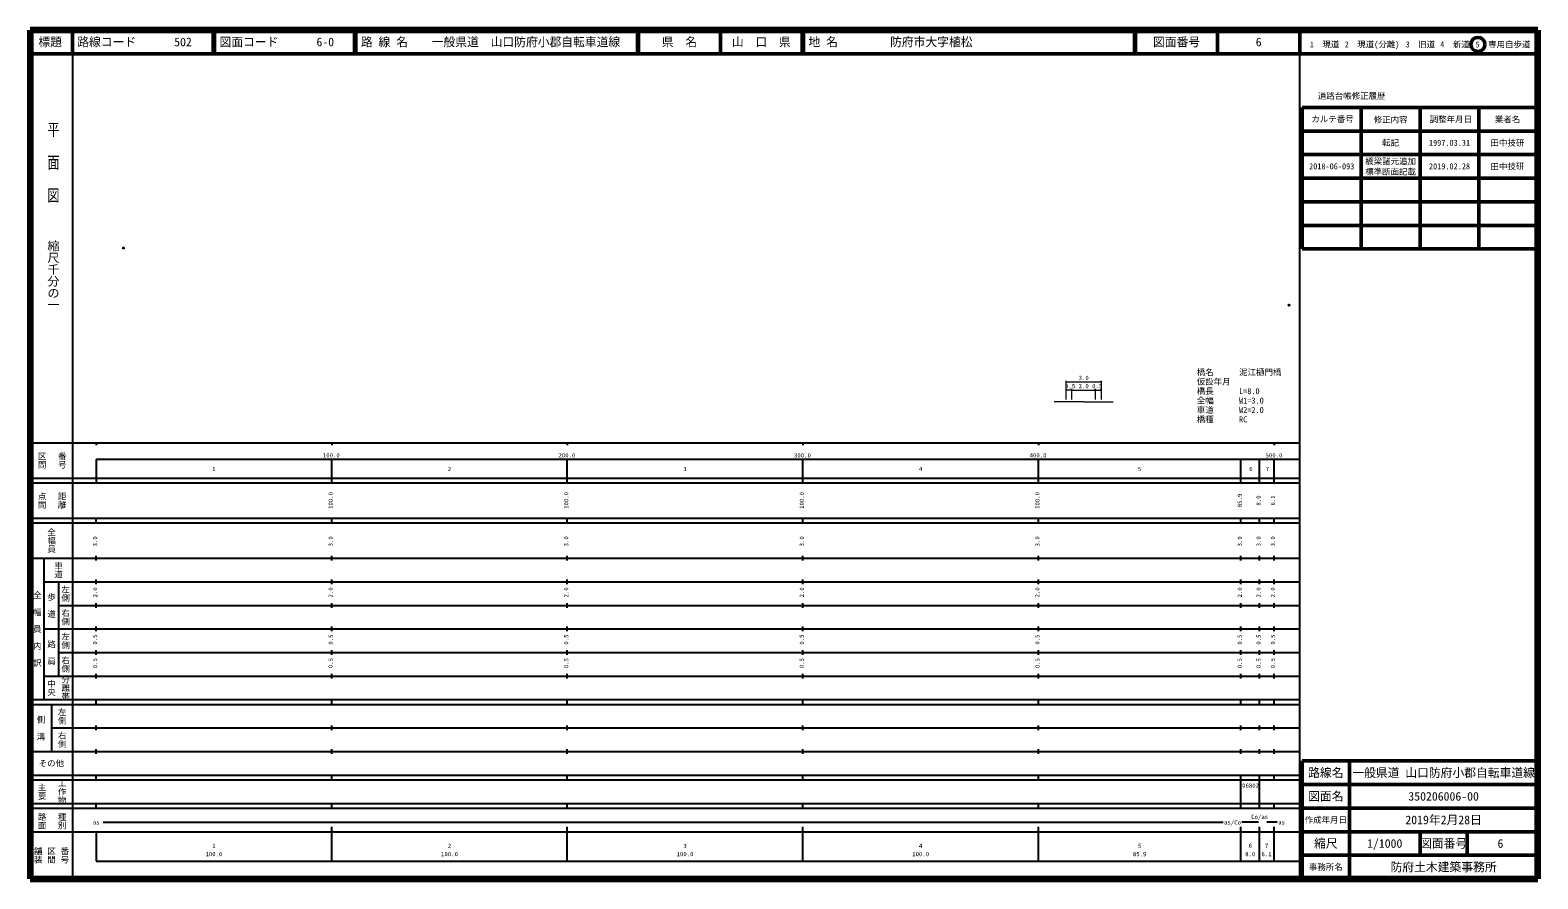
# Model space of a CAD drawing. Units: millimetres on the paper, with parts at other scales. Extents: x 40 to 680, y 20 to 380.
import ezdxf
from ezdxf.enums import TextEntityAlignment as Align

# ---------------------------------------------------------------- set-up
doc = ezdxf.new("R2010")
doc.units = ezdxf.units.MM
doc.header["$PDMODE"] = 32
doc.header["$PDSIZE"] = 0.5
doc.layers.add('M-OTRS', color=6, linetype='Continuous')
doc.layers.add('M-TTL-TXT', color=7, linetype='Continuous')
for name, color, linetype, lineweight in [('M-STR-HTXT', 7, 'Continuous', 13), ('M-TTL', 2, 'Continuous', 140), ('M-TTL-BAND', 7, 'Continuous', 25), ('M-TTL-FRAM', 2, 'Continuous', 50), ('M-TTL-LINE', 7, 'Continuous', 50)]:
    doc.layers.add(name, color=color, linetype=linetype, lineweight=lineweight)
doc.styles.add('@ＭＳ ゴシック', font='')
doc.styles.add('ＭＳ ゴシック', font='')
doc.styles.get('@ＭＳ ゴシック').set_extended_font_data('@MS Gothic')
doc.styles.get('ＭＳ ゴシック').set_extended_font_data('MS Gothic')

msp = doc.modelspace()

# ---------------------------------------------------------------- linework, layer by layer
at = {"layer": 'M-OTRS'}
for p in [(79.624, 287.625), (574.335, 263.374)]:
    msp.add_point(p, dxfattribs=at)
at = {"layer": 'M-STR-HTXT'}
for p, q in [((479.713, 223.299), (479.713, 231.299)), ((479.713, 230.799), (480.213, 230.882)), ((479.713, 230.799), (494.713, 230.799)), ((494.713, 230.799), (494.213, 230.882)), ((494.713, 223.299), (494.713, 231.299)), ((479.713, 227.299), (480.213, 227.382)), ((482.213, 227.299), (479.713, 227.299)), ((482.213, 227.299), (481.713, 227.382)), ((482.213, 223.299), (482.213, 227.799)), ((482.213, 227.299), (482.713, 227.382)), ((482.213, 227.299), (492.213, 227.299)), ((492.213, 227.299), (491.713, 227.382)), ((492.213, 223.299), (492.213, 227.799)), ((492.213, 227.299), (492.713, 227.382)), ((492.213, 227.299), (494.713, 227.299)), ((494.713, 227.299), (494.213, 227.382)), ((479.713, 222.299), (474.713, 222.299)), ((482.213, 222.299), (479.713, 222.299)), ((487.213, 222.299), (482.213, 222.299)), ((487.213, 222.299), (492.213, 222.299)), ((492.213, 222.299), (494.713, 222.299)), ((494.713, 222.299), (499.713, 222.299))]:
    msp.add_line(p, q, dxfattribs=at)
at = {"layer": 'M-TTL'}
for p, q in [((40, 380), (40, 20)), ((680, 380), (40, 380)), ((680, 20), (680, 380)), ((40, 20), (680, 20))]:
    msp.add_line(p, q, dxfattribs=at)
at = {"layer": 'M-TTL-BAND'}
for p, q in [((58, 370), (58, 20)), ((579, 20), (579, 370)), ((40, 205), (579, 205)), ((68, 205), (68, 204)), ((168, 205), (168, 204)), ((268, 205), (268, 204)), ((368, 205), (368, 204)), ((468, 205), (468, 204)), ((568, 205), (568, 204)), ((68, 198), (579, 198)), ((68, 198), (68, 188)), ((168, 188), (168, 198)), ((268, 188), (268, 198)), ((368, 188), (368, 198)), ((468, 188), (468, 198)), ((553.9, 188), (553.9, 198)), ((561.9, 188), (561.9, 198)), ((568, 188), (568, 198)), ((40, 190), (579, 190)), ((40, 188), (579, 188)), ((40, 173), (579, 173)), ((68, 171), (68, 173)), ((168, 171), (168, 173)), ((268, 171), (268, 173)), ((368, 171), (368, 173)), ((468, 171), (468, 173)), ((553.9, 171), (553.9, 173)), ((561.9, 171), (561.9, 173)), ((568, 171), (568, 173)), ((40, 171), (579, 171)), ((40, 156), (579, 156)), ((46, 96), (46, 156)), ((68, 155), (68, 157)), ((168, 155), (168, 157)), ((268, 155), (268, 157)), ((368, 155), (368, 157)), ((468, 155), (468, 157)), ((553.9, 155), (553.9, 157)), ((561.9, 155), (561.9, 157)), ((568, 155), (568, 157)), ((46, 146), (579, 146)), ((52, 146), (52, 106)), ((68, 145), (68, 147)), ((168, 145), (168, 147)), ((268, 145), (268, 147)), ((368, 145), (368, 147)), ((468, 145), (468, 147)), ((553.9, 145), (553.9, 147)), ((561.9, 145), (561.9, 147)), ((568, 145), (568, 147)), ((52, 136), (579, 136)), ((68, 135), (68, 137)), ((168, 135), (168, 137)), ((268, 135), (268, 137)), ((368, 135), (368, 137)), ((468, 135), (468, 137)), ((553.9, 135), (553.9, 137)), ((561.9, 135), (561.9, 137)), ((568, 135), (568, 137)), ((46, 126), (579, 126)), ((68, 125), (68, 127)), ((168, 125), (168, 127)), ((268, 125), (268, 127)), ((368, 125), (368, 127)), ((468, 125), (468, 127)), ((553.9, 125), (553.9, 127)), ((561.9, 125), (561.9, 127)), ((568, 125), (568, 127)), ((52, 116), (579, 116)), ((68, 115), (68, 117)), ((168, 115), (168, 117)), ((268, 115), (268, 117)), ((368, 115), (368, 117)), ((468, 115), (468, 117)), ((553.9, 115), (553.9, 117)), ((561.9, 115), (561.9, 117)), ((568, 115), (568, 117)), ((46, 106), (579, 106)), ((68, 105), (68, 107)), ((168, 105), (168, 107)), ((268, 105), (268, 107)), ((368, 105), (368, 107)), ((468, 105), (468, 107)), ((553.9, 105), (553.9, 107)), ((561.9, 105), (561.9, 107)), ((568, 105), (568, 107)), ((40, 96), (579, 96)), ((68, 94), (68, 96)), ((168, 94), (168, 96)), ((268, 94), (268, 96)), ((368, 94), (368, 96)), ((468, 94), (468, 96)), ((553.9, 94), (553.9, 96)), ((561.9, 94), (561.9, 96)), ((568, 94), (568, 96)), ((40, 94), (579, 94)), ((49, 94), (49, 74)), ((49, 84), (579, 84)), ((68, 83), (68, 85)), ((168, 83), (168, 85)), ((268, 83), (268, 85)), ((368, 83), (368, 85)), ((468, 83), (468, 85)), ((553.9, 83), (553.9, 85)), ((561.9, 83), (561.9, 85)), ((568, 83), (568, 85)), ((40, 74), (579, 74)), ((68, 73), (68, 75)), ((168, 73), (168, 75)), ((268, 73), (268, 75)), ((368, 73), (368, 75)), ((468, 73), (468, 75)), ((553.9, 73), (553.9, 75)), ((561.9, 73), (561.9, 75)), ((568, 73), (568, 75)), ((40, 64), (579, 64)), ((68, 62), (68, 64)), ((168, 62), (168, 64)), ((268, 62), (268, 64)), ((368, 62), (368, 64)), ((468, 62), (468, 64)), ((553.9, 62), (553.9, 64)), ((561.9, 62), (561.9, 64)), ((568, 62), (568, 64)), ((40, 62), (579, 62)), ((553.9, 52), (553.9, 62)), ((561.9, 52), (561.9, 62)), ((40, 52), (579, 52)), ((68, 50), (68, 52)), ((168, 50), (168, 52)), ((268, 50), (268, 52)), ((368, 50), (368, 52)), ((468, 50), (468, 52)), ((553.9, 50), (553.9, 52)), ((561.9, 50), (561.9, 52)), ((568, 50), (568, 52)), ((40, 50), (579, 50)), ((40, 40), (579, 40)), ((68, 40), (68, 27.5)), ((71, 44), (546.4, 44)), ((168, 27.5), (168, 42)), ((268, 27.5), (268, 42)), ((368, 27.5), (368, 42)), ((468, 27.5), (468, 42)), ((553.9, 27.5), (553.9, 42)), ((561.4, 44), (554.4, 44)), ((561.9, 27.5), (561.9, 42)), ((569.4, 44), (565, 44)), ((568, 27.5), (568, 42)), ((68, 27.5), (579, 27.5))]:
    msp.add_line(p, q, dxfattribs=at)
at = {"layer": 'M-TTL-FRAM'}
for p, q in [((580, 347.197), (580, 287.197)), ((580, 347.197), (680, 347.197)), ((580, 287.197), (680, 287.197)), ((680, 70), (580, 70)), ((580, 70), (580, 20))]:
    msp.add_line(p, q, dxfattribs=at)
at = {"layer": 'M-TTL-LINE'}
for p, q in [((58, 380), (58, 370)), ((117.75, 380), (117.75, 370)), ((118.25, 380), (118.25, 370)), ((177.75, 380), (177.75, 370)), ((178.25, 380), (178.25, 370)), ((297.75, 380), (297.75, 370)), ((298.25, 380), (298.25, 370)), ((333, 380), (333, 370)), ((367.75, 380), (367.75, 370)), ((368.25, 380), (368.25, 370)), ((508.747, 380), (508.747, 370)), ((509.247, 380), (509.247, 370)), ((543.997, 380), (543.997, 370)), ((579, 380), (579, 370)), ((40, 370), (680, 370)), ((605, 347.197), (605, 287.197)), ((630, 347.197), (630, 287.197)), ((655, 347.197), (655, 287.197)), ((580, 337.197), (680, 337.197)), ((580, 327.197), (680, 327.197)), ((580, 317.197), (680, 317.197)), ((580, 307.197), (680, 307.197)), ((580, 297.197), (680, 297.197)), ((600, 70), (600, 20)), ((680, 60), (580, 60)), ((680, 50), (580, 50)), ((680, 40), (580, 40)), ((630, 40), (630, 30)), ((650, 40), (650, 30)), ((680, 30), (580, 30))]:
    msp.add_line(p, q, dxfattribs=at)
msp.add_circle((654.565, 373.958), 3, dxfattribs=at)

# ---------------------------------------------------------------- texts
at = {"layer": 'M-STR-HTXT', "style": 'ＭＳ ゴシック'}
for s, p in [('3.0', (487.213, 231.049)), ('0.5', (481.463, 227.549)), ('2.0', (487.213, 227.549)), ('0.5', (492.963, 227.549))]:
    msp.add_text(s, height=1.833, dxfattribs=at).set_placement(p, align=Align.BOTTOM_CENTER)
for s, p in [('仮設年月\u3000', (535.223, 232.182)), ('橋名\u3000\u3000\u3000泥江樋門橋', (535.223, 236.182)), ('橋長\u3000\u3000\u3000L=8.0', (535.223, 228.182)), ('全幅\u3000\u3000\u3000W1=3.0', (535.223, 224.182)), ('車道\u3000\u3000\u3000W2=2.0', (535.223, 220.182)), ('橋種\u3000\u3000\u3000RC', (535.223, 216.182))]:
    msp.add_text(s, height=2.566, dxfattribs=at).set_placement(p, align=Align.TOP_LEFT)
at = {"layer": 'M-TTL-BAND', "style": '@ＭＳ ゴシック', "width": 1.4}
msp.add_text('平  面  図', height=3.666, rotation=270, dxfattribs=at).set_placement((49.777, 306.475), align=Align.MIDDLE_RIGHT)
at = {"layer": 'M-TTL-BAND', "style": '@ＭＳ ゴシック'}
msp.add_text('縮尺千分の一', height=3.666, rotation=270, dxfattribs=at).set_placement((49.777, 261.03), align=Align.MIDDLE_RIGHT)
for s, p in [('区間', (45, 197.5)), ('番号', (53.5, 197.5)), ('点間', (45, 180.5)), ('距離', (53.5, 180.5)), ('全幅員', (49, 163.5)), ('車道', (52, 151)), ('全\u3000幅\u3000員\u3000内\u3000訳', (43, 126)), ('歩\u3000道', (49, 136)), ('左側', (55, 141)), ('右側', (55, 131)), ('左側', (55, 121)), ('路\u3000肩', (49, 116)), ('右側', (55, 111)), ('中央', (49, 101)), ('分離帯', (55, 101)), ('左側', (53.5, 89)), ('側\u3000溝', (44.5, 84)), ('右側', (53.5, 79)), ('主要', (45, 57)), ('工作物', (53.5, 57)), ('路面', (45, 44.5)), ('種別', (53.5, 44.5)), ('舗装', (43.333, 30)), ('区間', (49, 30)), ('番号', (54.667, 30))]:
    msp.add_text(s, height=2.566, rotation=270, dxfattribs=at).set_placement(p, align=Align.MIDDLE_CENTER)
at = {"layer": 'M-TTL-BAND', "style": 'ＭＳ ゴシック'}
for s, p in [('100.0', (167.844, 198.195)), ('200.0', (267.844, 198.195)), ('300.0', (367.844, 198.195)), ('400.0', (467.844, 198.195)), ('500.0', (568, 198.195)), ('1', (118, 192.405)), ('2', (218, 192.405)), ('3', (318, 192.405)), ('4', (418, 192.405)), ('5', (510.927, 192.405)), ('6', (558.175, 192.405)), ('7', (565.204, 192.405)), ('as/Co', (550.375, 42.5)), ('Co/as', (561.9, 44.845)), ('as', (68, 42.5)), ('as', (571.185, 42.5)), ('1', (118, 32.523)), ('2', (218, 32.523)), ('3', (318, 32.523)), ('4', (418, 32.523)), ('5', (510.937, 32.523)), ('6', (557.914, 32.523)), ('7', (564.842, 32.523)), ('100.0', (118, 29.033)), ('100.0', (218, 29.033)), ('100.0', (318, 29.033)), ('100.0', (418, 29.033)), ('85.9', (510.937, 29.033)), ('8.0', (557.914, 29.033)), ('6.1', (564.842, 29.033))]:
    msp.add_text(s, height=1.833, dxfattribs=at).set_placement(p, align=Align.BOTTOM_CENTER)
for s, p in [('100.0', (169, 180.5)), ('100.0', (269, 180.5)), ('100.0', (369, 180.5)), ('100.0', (469, 180.5)), ('85.9', (554.9, 180.5)), ('8.0', (562.9, 180.5)), ('6.1', (569, 180.5)), ('3.0', (69, 163.174)), ('3.0', (169, 163.174)), ('3.0', (269, 163.174)), ('3.0', (369, 163.174)), ('3.0', (469, 163.174)), ('3.0', (554.9, 163.174)), ('3.0', (562.9, 163.174)), ('3.0', (569, 163.174)), ('2.0', (69, 141.5)), ('2.0', (169, 141.5)), ('2.0', (269, 141.5)), ('2.0', (369, 141.5)), ('2.0', (469, 141.5)), ('2.0', (554.9, 141.5)), ('2.0', (562.9, 141.5)), ('2.0', (569, 141.5)), ('0.5', (69, 121.5)), ('0.5', (169, 121.5)), ('0.5', (269, 121.5)), ('0.5', (369, 121.5)), ('0.5', (469, 121.5)), ('0.5', (554.9, 121.5)), ('0.5', (562.9, 121.5)), ('0.5', (569, 121.5)), ('0.5', (69, 111.5)), ('0.5', (169, 111.5)), ('0.5', (269, 111.5)), ('0.5', (369, 111.5)), ('0.5', (469, 111.5)), ('0.5', (554.9, 111.5)), ('0.5', (562.9, 111.5)), ('0.5', (569, 111.5))]:
    msp.add_text(s, height=1.833, rotation=90, dxfattribs=at).set_placement(p, align=Align.BOTTOM_CENTER)
for s, height, p in [('その他', 2.566, (49, 69)), ('06802', 1.833, (558.057, 59.557))]:
    msp.add_text(s, height=height, dxfattribs=at).set_placement(p, align=Align.MIDDLE_CENTER)
at = {"layer": 'M-TTL-TXT', "style": 'ＭＳ ゴシック'}
for s, height, p in [('標題', 3.666, (48.5, 375)), ('県\u3000名', 3.666, (315.625, 375)), ('山\u3000口\u3000県', 3.666, (350.375, 375)), ('図面番号', 3.666, (526.622, 375)), ('6', 3.666, (561.497, 375)), ('1\u3000現道', 2.566, (589.448, 373.958)), ('2\u3000現道(分離)', 2.566, (609.619, 373.958)), ('3\u3000旧道', 2.566, (630.121, 373.958)), ('4\u3000新道', 2.566, (644.824, 373.958)), ('5\u3000専用自歩道', 2.566, (665.228, 373.958)), ('道路台帳修正履歴', 2.566, (600.968, 352.113)), ('カルテ番号', 2.566, (592.839, 342.277)), ('修正内容', 2.566, (617.509, 342.023)), ('調整年月日', 2.566, (643.089, 342.197)), ('業者名', 2.566, (667.134, 342.197)), ('転記', 2.566, (617.5, 332.245)), ('1997.03.31', 2.566, (642.5, 332.245)), ('田中技研', 2.566, (667.077, 332.189)), ('2018-06-093', 2.566, (592.5, 322.245)), ('橋梁諸元追加', 2.566, (617.5, 324.38)), ('標準断面記載', 2.566, (617.5, 319.944)), ('2019.02.28', 2.566, (642.5, 322.245)), ('田中技研', 2.566, (667.077, 322.189)), ('路線名', 3.666, (590, 65)), ('路線名', 3.666, (590, 65)), ('一般県道 山口防府小郡自転車道線', 3.666, (640, 65)), ('図面名', 3.666, (590, 55)), ('図面名', 3.666, (590, 55)), ('350206006-00', 3.666, (640, 55)), ('作成年月日', 2.566, (590, 45)), ('作成年月日', 2.566, (590, 45)), ('2019年2月28日', 3.666, (640, 45)), ('縮尺', 3.666, (590, 35)), ('縮尺', 3.666, (590, 35)), ('1/1000', 3.666, (615, 35)), ('図面番号', 3.666, (640, 35)), ('図面番号', 3.666, (640, 35)), ('6', 3.666, (664.125, 35)), ('事務所名', 2.566, (590, 25)), ('事務所名', 2.566, (590, 25)), ('防府土木建築事務所', 3.666, (640, 25))]:
    msp.add_text(s, height=height, dxfattribs=at).set_placement(p, align=Align.MIDDLE_CENTER)
for s, p in [('路線コード', (60, 375)), ('502', (101.142, 375)), ('図面コード', (120.38, 375)), ('6-0', (161.521, 375)), ('路 線 名', (180.38, 375)), ('一般県道\u3000山口防府小郡自転車道線', (210.464, 375)), ('地 名', (370.38, 375)), ('防府市大字植松', (405.024, 375))]:
    msp.add_text(s, height=3.666, dxfattribs=at).set_placement(p, align=Align.MIDDLE_LEFT)

doc.saveas('drawing.dxf')
